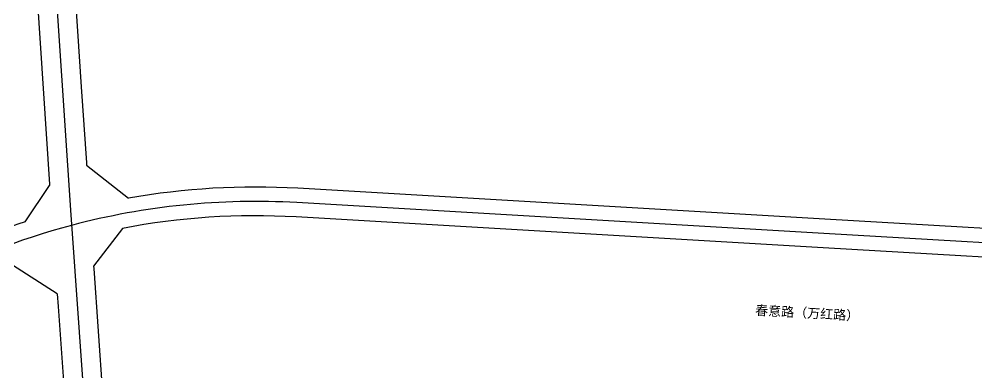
# Model space of a CAD drawing. Extents: x 529262 to 576451, y 2694391 to 2717535.
# Drawn here: x 564622.5 to 565024, y 2710461.7 to 2710609.8 of the extents above; entities that cross this region are included whole.
import ezdxf
from ezdxf.enums import TextEntityAlignment as Align
from ezdxf.xclip import XClip

# ---------------------------------------------------------------- set-up
doc = ezdxf.new("R2010")
doc.units = 0
doc.header["$XCLIPFRAME"] = 0
for name, color, linetype in [('PP-COM', 7, 'Continuous'), ('RD-中线', 40, 'Continuous'), ('RD-红线', 7, 'Continuous'), ('RD-路名', 7, 'Continuous')]:
    doc.layers.add(name, color=color, linetype=linetype)
doc.styles.add('黑体', font='simhei.ttf')

# ---------------------------------------------------------------- blocks, each defined once
blk = doc.blocks.new('A$C19FD0107')
at = {"layer": 'RD-中线', "color": 8, "linetype": 'Continuous', "flags": 128}
blk.add_lwpolyline([(-6368.89, 16362.51), (-6354.01, 16139.13)], dxfattribs=at)
for points in [[(-5805.77, 16110.42), (-5896.51, 16120.74, 0.01384), (-5913.06, 16122.16), (-6038.14, 16129.41), (-6259.03, 16142.34, 0.079675), (-6353.56, 16132.8)], [(-6354.01, 16139.13), (-6344.95, 16011.43, 0.031949), (-6341.52, 15986.12), (-6324.7, 15902.55, 0.07181), (-6305.54, 15848.71), (-6304.35, 15846.46)]]:
    blk.add_lwpolyline(points, format="xyb", dxfattribs=at)
at = {"layer": 'RD-中线', "color": 8, "linetype": 'Continuous'}
blk.add_lwpolyline([(-6353.56, 16132.8, 0.057196), (-6417.24, 16107.82)], format="xyb", dxfattribs=at)
at = {"layer": 'RD-红线', "color": 8, "linetype": 'Continuous', "flags": 128}
for points in [[(-6358.9, 16332.91), (-6349.44, 16190.88), (-6347.31, 16158.99), (-6347.31, 16158.99), (-6347.24, 16157.98)], [(-6374.28, 16323.19), (-6362.75, 16150.01), (-6362.72, 16149.56)], [(-6344.33, 16115.75), (-6344.26, 16114.74), (-6338.68, 16036.08)]]:
    blk.add_lwpolyline(points, dxfattribs=at)
at = {"layer": 'RD-红线', "color": 8, "linetype": 'Continuous'}
for points in [[(-6347.24, 16157.98), (-6329.67, 16144.21, 0.446193)], [(-6332.2, 16131.54), (-6344.33, 16115.75, 0.379609)]]:
    blk.add_lwpolyline(points, format="xyb", dxfattribs=at)
at = {"layer": 'RD-红线', "color": 8}
for points in [[(-6372.98, 16134.32), (-6362.72, 16149.56, 0.341927)], [(-6359.54, 16104.09), (-6379.79, 16117.07, 0.501691)]]:
    blk.add_lwpolyline(points, format="xyb", dxfattribs=at)
at = {"layer": 'RD-红线', "color": 8, "linetype": 'Continuous', "flags": 128}
for points in [[(-5838.23, 16120.15), (-5895.83, 16126.7, 0.01384), (-5912.71, 16128.15), (-6037.8, 16135.4), (-6258.68, 16148.33, 0.058297), (-6329.67, 16144.21)], [(-5838.91, 16108.15), (-5897.19, 16114.78, 0.01384), (-5913.4, 16116.17), (-6038.49, 16123.42), (-6259.38, 16136.35, 0.0623), (-6332.2, 16131.54)], [(-6372.98, 16134.32, 0.042184), (-6420.53, 16114)], [(-6359.54, 16104.09), (-6359.17, 16098.89), (-6352.93, 16010.86, 0.031949), (-6349.36, 15984.55), (-6332.54, 15900.97, 0.020299), (-6328.55, 15884.57)]]:
    blk.add_lwpolyline(points, format="xyb", dxfattribs=at)

msp = doc.modelspace()

# ---------------------------------------------------------------- block references
at = {"layer": 'PP-COM'}
ref = msp.add_blockref('A$C19FD0107', (570997.993, 2694390.603), dxfattribs=at)
XClip(ref).set_block_clipping_path([(-9366.4383134884, 14428.6043910822), (-3328.4480743363, 17452.7484863754)])

# ---------------------------------------------------------------- texts
at = {"layer": 'RD-路名', "color": 7, "style": '黑体'}
msp.add_text('春意路（万红路）', height=4, rotation=356.76794, dxfattribs=at).set_placement((564952.853, 2710486.84), align=Align.MIDDLE)

doc.saveas('drawing.dxf')
